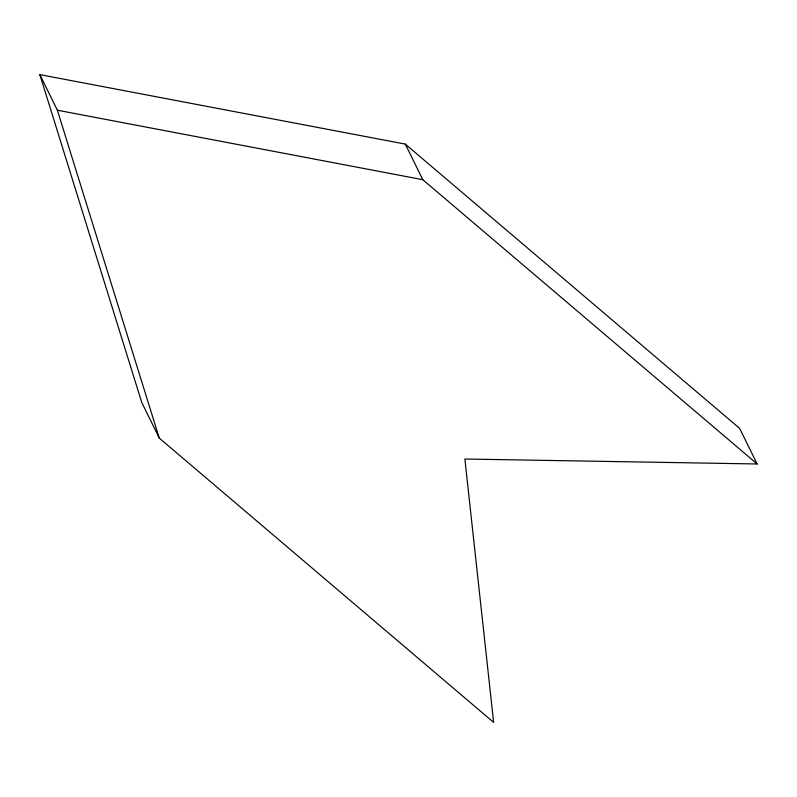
<?xml version="1.0" encoding="UTF-8"?>
<svg xmlns="http://www.w3.org/2000/svg" width="797" height="797" viewBox="0 0 797 797"><rect width="100%" height="100%" fill="white"/><g stroke="black" fill="none" stroke-linecap="round" stroke-linejoin="round"><path stroke-width="1.2" d="M757.15 463.974L464.88 459.022L493.632 722.381L159.28 438.101L141.766 402.505L39.85 74.619L405.284 144.098L739.636 428.378L757.15 463.974L422.799 179.694L405.284 144.098M39.85 74.619L57.364 110.215L422.799 179.694M57.364 110.215L159.28 438.101"/></g></svg>
